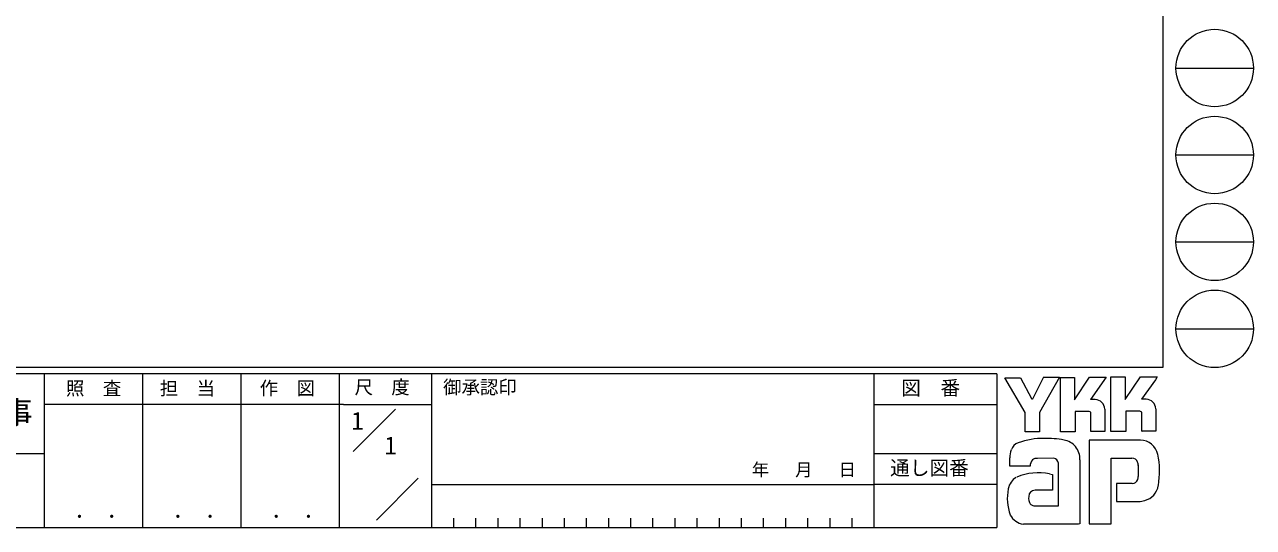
# Model space of a CAD drawing. Units: millimetres on the paper. Extents: x -397 to 397, y -282 to 282.
# Drawn here: x 116.9 to 396.7, y -282.1 to -167.6 of the extents above; entities that cross this region are included whole.
import ezdxf
from ezdxf.enums import TextEntityAlignment as Align

# ---------------------------------------------------------------- set-up
doc = ezdxf.new("R2010")
doc.units = ezdxf.units.MM
doc.layers.add('0-0_0', color=3, linetype='Continuous')
doc.layers.add('0-6_YKK_D', color=7, linetype='Continuous', lineweight=9)
doc.styles.add('ＭＳ ゴシック', font='')
doc.styles.get('ＭＳ ゴシック').set_extended_font_data('MS Gothic')

msp = doc.modelspace()

# ---------------------------------------------------------------- linework, layer by layer
at = {"layer": '0-6_YKK_D'}
for p, q in [((376.092, 279.3), (376.092, -245.7)), ((379.068, -177.492), (396.708, -177.492)), ((379.068, -197.288), (396.708, -197.288)), ((379.068, -217.084), (396.708, -217.084)), ((379.068, -236.88), (396.708, -236.88)), ((376.092, -245.7), (-393.908, -245.7)), ((338.292, -247.1), (-393.908, -247.1)), ((121.292, -247.1), (121.292, -282.1)), ((143.692, -247.1), (143.692, -282.1)), ((166.092, -247.1), (166.092, -282.1)), ((188.492, -247.1), (188.492, -282.1)), ((209.492, -247.1), (209.492, -282.1)), ((310.291, -247.1), (310.291, -282.1)), ((338.292, -247.1), (338.292, -282.1)), ((344.724, -255.899), (340.129, -248.006)), ((340.129, -248.006), (343.642, -248.006)), ((343.642, -248.006), (346.156, -252.709)), ((348.928, -247.898), (346.372, -252.871)), ((352.554, -247.898), (348.021, -255.926)), ((348.928, -247.898), (352.554, -247.898)), ((352.751, -260.331), (352.751, -247.925)), ((352.751, -247.925), (355.968, -247.925)), ((355.968, -253.023), (359.347, -247.871)), ((355.968, -247.925), (355.968, -253.023)), ((359.347, -247.871), (363.172, -247.871)), ((363.172, -247.871), (359.632, -253.006)), ((364.266, -260.223), (364.266, -247.817)), ((364.266, -247.817), (367.537, -247.817)), ((367.537, -253.008), (370.969, -247.817)), ((367.537, -247.817), (367.537, -253.008)), ((370.969, -247.817), (374.753, -247.817)), ((374.375, -248.465), (371.253, -252.925)), ((374.753, -247.817), (374.375, -248.465)), ((189.476, -254.099), (121.292, -254.099)), ((189.476, -254.099), (209.492, -254.099)), ((310.291, -254.1), (338.292, -254.1)), ((346.156, -252.709), (346.372, -252.871)), ((360.671, -253.006), (359.632, -253.006)), ((372.292, -252.925), (371.253, -252.925)), ((191.662, -264.836), (201.355, -255.143)), ((344.724, -260.358), (344.724, -255.899)), ((348.021, -255.926), (348.021, -260.358)), ((359.266, -255.682), (356.076, -255.682)), ((356.076, -255.682), (356.076, -260.331)), ((359.698, -255.845), (359.266, -255.682)), ((359.698, -260.25), (359.698, -255.845)), ((362.833, -255.169), (362.833, -260.25)), ((371.294, -260.196), (371.294, -255.817)), ((374.456, -255.169), (374.456, -260.196)), ((362.833, -260.25), (359.698, -260.25)), ((367.672, -260.223), (364.266, -260.223)), ((371.294, -260.146), (371.344, -260.196)), ((374.456, -260.196), (371.294, -260.196)), ((348.021, -260.358), (344.724, -260.358)), ((356.076, -260.331), (352.751, -260.331)), ((359.32, -262.196), (359.32, -281.306)), ((370.915, -262.196), (359.32, -262.196)), ((-7.508, -265.299), (121.292, -265.299)), ((310.291, -265.299), (338.292, -265.299)), ((351.238, -266.305), (347.54, -266.375)), ((352.319, -277.171), (352.319, -267.44)), ((357.211, -266.683), (357.211, -281.279)), ((364.347, -281.306), (364.347, -266.359)), ((364.347, -266.359), (368.996, -266.359)), ((370.465, -267.856), (370.483, -270.491)), ((196.964, -280.445), (206.488, -270.921)), ((350.265, -269.873), (350.967, -270.035)), ((350.967, -270.035), (350.967, -273.63)), ((209.492, -272.3), (310.291, -272.3)), ((338.292, -272.299), (310.291, -272.299)), ((350.967, -273.63), (346.973, -273.635)), ((369.104, -272.089), (365.563, -272.089)), ((365.563, -272.089), (365.563, -276.225)), ((365.563, -276.225), (370.888, -276.225)), ((370.888, -276.225), (371.969, -275.982)), ((346.697, -277.171), (352.319, -277.171)), ((351.886, -277.171), (352.238, -277.171)), ((352.319, -277.17), (352.32, -277.171)), ((-393.908, -282.1), (338.292, -282.1)), ((214.532, -280), (214.532, -282.1)), ((219.572, -280), (219.572, -282.1)), ((224.612, -280), (224.612, -282.1)), ((229.652, -280), (229.652, -282.1)), ((234.692, -280), (234.692, -282.1)), ((239.732, -280), (239.732, -282.1)), ((244.772, -280), (244.772, -282.1)), ((249.812, -280), (249.812, -282.1)), ((254.852, -280), (254.852, -282.1)), ((259.892, -280), (259.892, -282.1)), ((264.932, -280), (264.932, -282.1)), ((269.972, -280), (269.972, -282.1)), ((275.012, -280), (275.012, -282.1)), ((280.052, -280), (280.052, -282.1)), ((285.092, -280), (285.092, -282.1)), ((290.132, -280), (290.132, -282.1)), ((295.172, -280), (295.172, -282.1)), ((300.211, -280), (300.211, -282.1)), ((305.251, -280), (305.251, -282.1)), ((345.859, -281.36), (344.372, -281.36)), ((356.887, -281.333), (345.859, -281.36)), ((357.211, -281.279), (356.887, -281.333)), ((359.32, -281.306), (363.563, -281.306)), ((363.563, -281.306), (364.347, -281.306))]:
    msp.add_line(p, q, dxfattribs=at)
for points in [[(371.294, -255.817), (370.861, -255.655), (367.672, -255.655), (367.672, -260.223)], [(345.859, -268.17), (341.21, -268.17), (341.21, -266.241)]]:
    msp.add_lwpolyline(points, dxfattribs=at)
for centre in [(387.888, -177.492), (387.888, -197.288), (387.888, -217.084), (387.888, -236.88)]:
    msp.add_circle(centre, 8.82, dxfattribs=at)
for centre, radius, start, end in [((360.671, -255.169), 2.163, 0.00166, 89.99604), ((372.292, -255.088), 2.163, 0.00166, 89.99604), ((343.898, -265.155), 2.444, 109.02127, 161.51264), ((349.014, -279.501), 17.68, 89.89165, 109.30848), ((349.533, -282.563), 20.748, 78.7801, 91.46938), ((352.822, -266.596), 4.449, 40.66422, 80.31694), ((370.764, -266.54), 4.341, 14.44572, 87.08746), ((346.251, -266.266), 5.037, 158.41083, 179.71775), ((352.601, -266.585), 4.612, 358.78059, 38.76563), ((354.458, -269.287), 20.86, 350.99027, 10.67625), ((347.967, -268.107), 2.109, 138.46382, 181.71359), ((347.407, -268.071), 1.701, 85.50551, 126.78038), ((350.748, -267.854), 1.625, 14.7552, 72.44995), ((369.157, -267.579), 1.229, 16.43123, 96.91661), ((366.823, -268.308), 3.673, 4.93423, 17.03552), ((344.719, -274.027), 3.908, 121.82711, 169.08475), ((347.812, -282.954), 13.309, 79.38098, 112.05825), ((369.105, -270.784), 1.306, 269.95468, 342.90145), ((366.802, -270.141), 3.697, 343.6902, 354.75362), ((351.741, -275.495), 11.082, 168.76372, 199.80079), ((346.982, -275.079), 1.445, 90.33953, 178.03639), ((370.827, -271.845), 4.291, 285.44291, 349.90448), ((347.874, -275.428), 2.369, 171.08203, 216.71923), ((346.942, -275.665), 1.526, 230.9728, 260.75491), ((344.732, -277.543), 3.823, 207.31435, 263.59464)]:
    msp.add_arc(centre, radius, start, end, dxfattribs=at)

# ---------------------------------------------------------------- texts
at = {"layer": '0-0_0', "style": 'ＭＳ ゴシック'}
for p in [(191.292, -261.099), (198.825, -266.699)]:
    msp.add_text('1', height=4.106, dxfattribs=at).set_placement(p, align=Align.BOTTOM_LEFT)
at = {"layer": '0-6_YKK_D', "style": 'ＭＳ ゴシック'}
for s, height, p in [('照  査', 3.079, (126.281, -252.88)), ('担  当', 3.079, (147.646, -252.88)), ('作  図', 3.079, (170.412, -252.862)), ('尺  度', 3.079, (192.004, -252.637)), ('御承認印', 3.079, (212.159, -252.633)), ('図\u3000番', 3.284, (316.489, -252.962)), ('工事', 5.132, (104.723, -260.056)), ('年   月   日', 2.903, (282.468, -271.269)), ('通し図番', 3.284, (313.971, -271.185)), (' ． ．', 3.592, (125.747, -281.046)), (' ． ．', 3.592, (148.147, -281.046)), (' ． ．', 3.592, (170.547, -281.046))]:
    msp.add_text(s, height=height, dxfattribs=at).set_placement(p, align=Align.BOTTOM_LEFT)

doc.saveas('drawing.dxf')
